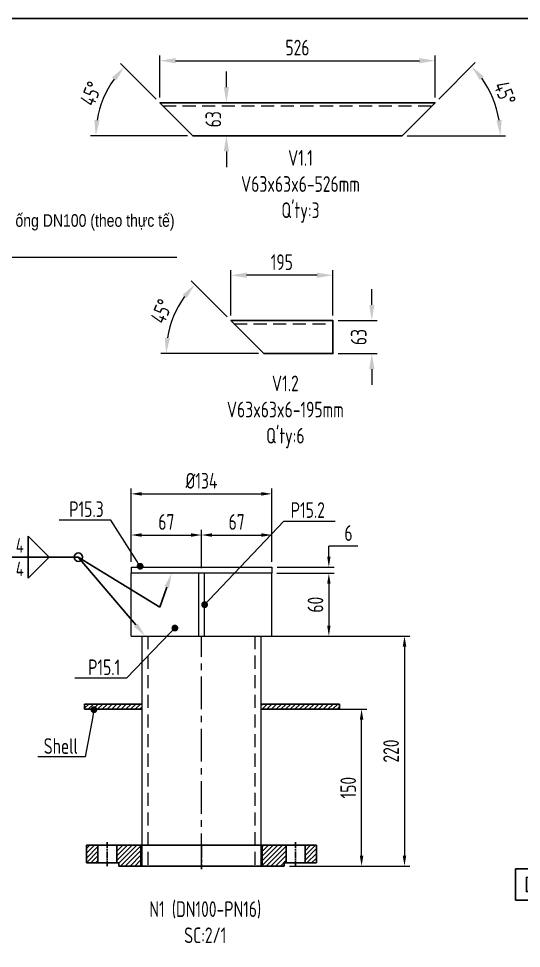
# Model space of a CAD drawing. Header units: millimetres. Extents: x -46397 to 283259, y -8690 to 23983.
# Drawn here: x 149907 to 150868, y -744 to 1034 of the extents above; entities that cross this region are included whole.
import ezdxf
from ezdxf import colors
from ezdxf.entities.mleader import LeaderData, LeaderLine
from ezdxf.math import Vec2, Vec3

# ---------------------------------------------------------------- set-up
doc = ezdxf.new("R2010")
doc.units = ezdxf.units.MM
for name, pattern in [('AM_ISO08W050', [18, 12, -1.5, 3, -1.5]), ('AM_ISO08W050x2', [9, 6, -0.75, 1.5, -0.75]), ('CENTER', [2, 1.25, -0.25, 0.25, -0.25]), ('HIDDEN', [0.375, 0.25, -0.125]), ('HIDDENX2', [0.75, 0.5, -0.25])]:
    doc.linetypes.add(name, pattern=pattern)
doc.layers.get('Defpoints').update_dxf_attribs({"lineweight": 0})
for name, color, linetype, lineweight in [('4.KICH THUOC', 3, 'Continuous', 9), ('AM_5', 3, 'Continuous', 25), ('AM_7', 4, 'AM_ISO08W050', 25), ('AM_8', 1, 'Continuous', 25), ('CHUAN NET KHUAT', 4, 'HIDDEN', 0), ('Dtext', 255, 'Continuous', 20), ('DUONGCHINH', 7, 'Continuous', 25), ('DUONGTAM', 1, 'CENTER', 0), ('PHANTOM 2', 8, 'Continuous', 0)]:
    doc.layers.add(name, color=color, linetype=linetype, lineweight=lineweight)
doc.styles.add('Arial', font='arial.ttf')
doc.styles.add('Chu va so', font='arial.ttf')
doc.styles.add('GHI CHÚ 1', font='isocp_IV25.ttf', dxfattribs={"width": 0.8})
doc.styles.get("Standard").update_dxf_attribs({"font": 'isocp.shx', "width": 0.8})
doc.styles.add('TCVN', font='arial.ttf')
doc.dimstyles.new('1-30SCALE', dxfattribs={"dimtxt": 75, "dimasz": 75, "dimexe": 37.5, "dimexo": 30, "dimgap": 30, "dimtad": 1, "dimtoh": 1, "dimdec": 0, "dimdsep": 46, "dimtxsty": 'GHI CHÚ 1', "dimcen": 0.09, "dimclrd": 256, "dimclre": 256, "dimclrt": 2, "dimadec": 0, "dimazin": 0, "dimtfac": 1, "dimtdec": 0, "dimtofl": 0, "dimtmove": 0, "dimatfit": 3, "dimfxl": 1, "dimlwd": 0, "dimlwe": 0, "dimarcsym": 0})
doc.dimstyles.new('1-30SCALE$2', dxfattribs={"dimtxt": 75, "dimasz": 75, "dimexe": 37.5, "dimexo": 30, "dimgap": 30, "dimtad": 1, "dimtoh": 1, "dimdec": 0, "dimdsep": 46, "dimtxsty": 'GHI CHÚ 1', "dimcen": 0.09, "dimclrd": 256, "dimclre": 256, "dimclrt": 2, "dimadec": 0, "dimazin": 0, "dimtfac": 1, "dimtdec": 0, "dimtofl": 0, "dimtmove": 0, "dimatfit": 3, "dimfxl": 1, "dimlwd": 0, "dimlwe": 0, "dimarcsym": 0})
pattern_1 = [(45, (-127950.4056, -6848.889), (-4.49012806, 4.49012806), [])]

# ---------------------------------------------------------------- blocks, each defined once
blk = doc.blocks.new('*U545')
h = blk.add_hatch()
h.set_pattern_fill('ANSI31', color=1)
h.paths.add_polyline_path([(-110, -37), (-99, -37), (-99, -20), (-110, -20)])
h.paths.add_polyline_path([(-70, -20), (-81, -20), (-81, -37), (-79, -37), (-79, -40), (-58, -40), (-58, -20)])
h.paths.add_polyline_path([(70, -20), (58, -20), (58, -40), (79, -40), (79, -37), (81, -37), (81, -20)])
h.paths.add_polyline_path([(110, -20), (99, -20), (99, -37), (110, -37)])
for p, q in [((-110, -37), (-110, -20)), ((-99, -20), (-110, -20)), ((-110, -20), (-110, -37)), ((-99, -37), (-99, -20)), ((-90, -20), (-99, -20)), ((-81, -20), (-90, -20)), ((-81, -37), (-81, -20)), ((-70, -20), (-81, -20)), ((-70, -20), (-58, -20)), ((-58, -20), (-58, -40)), ((-58, -20), (0, -20)), ((0, -20), (58, -20)), ((58, -20), (58, -40)), ((70, -20), (58, -20)), ((70, -20), (81, -20)), ((81, -37), (81, -20)), ((81, -20), (90, -20)), ((90, -20), (99, -20)), ((99, -37), (99, -20)), ((99, -20), (110, -20)), ((110, -37), (110, -20)), ((-110, -37), (-99, -37)), ((-99, -37), (-90, -37)), ((-90, -37), (-81, -37)), ((-81, -37), (-79, -37)), ((-79, -40), (-79, -37)), ((-58, -40), (-79, -40)), ((-58, -40), (58, -40)), ((58, -40), (79, -40)), ((79, -40), (79, -37)), ((81, -37), (79, -37)), ((81, -37), (90, -37)), ((90, -37), (99, -37)), ((110, -37), (99, -37))]:
    blk.add_line(p, q)
at = {"layer": 'AM_7', "linetype": 'AM_ISO08W050x2'}
for p, q in [((-90, -17), (-90, -40)), ((90, -17), (90, -40))]:
    blk.add_line(p, q, dxfattribs=at)
at = {"layer": 'AM_7'}
blk.add_line((0, -20), (0, -43), dxfattribs=at)
blk = doc.blocks.new('_Dot')
at = {"color": 0, "linetype": 'ByBlock', "lineweight": -2}
blk.add_line((-0.5, 0), (-1, 0), dxfattribs=at)
at = {"color": 0, "linetype": 'ByBlock', "const_width": 0.5}
blk.add_lwpolyline([(-0.25, 0, 1), (0.25, 0, 1)], format="xyb", close=True, dxfattribs=at)
blk = doc.blocks.new('*D589')
at = {"layer": 'Defpoints', "color": 0, "transparency": 16777216}
for p in [(150703, 953.8), (150177, 873.3), (150703, 873.3)]:
    blk.add_point(p, dxfattribs=at)
at = {"layer": 'PHANTOM 2', "linetype": 'Continuous', "lineweight": 0, "transparency": 16777216}
for p, q in [((150177, 883.3), (150177, 963.8)), ((150703, 883.3), (150703, 963.8)), ((150207, 953.8), (150673, 953.8))]:
    blk.add_line(p, q, dxfattribs=at)
at = {"layer": 'PHANTOM 2', "transparency": 16777216}
for points in [[(150207, 958.8), (150207, 948.8), (150177, 953.8)], [(150673, 958.8), (150673, 948.8), (150703, 953.8)]]:
    blk.add_solid(points, dxfattribs=at)
at = {"layer": 'PHANTOM 2', "color": 2, "transparency": 16777216, "insert": (150440, 978.8), "char_height": 30, "attachment_point": 5, "style": 'GHI CHÚ 1'}
blk.add_mtext('526', dxfattribs=at)
blk = doc.blocks.new('*D590')
at = {"layer": 'Defpoints', "color": 0, "transparency": 16777216}
for p in [(150177, 873.3), (150240, 810.3), (150304.1, 810.3)]:
    blk.add_point(p, dxfattribs=at)
at = {"layer": 'PHANTOM 2', "linetype": 'Continuous', "lineweight": 0, "transparency": 16777216}
for p, q in [((150304.1, 903.3), (150304.1, 933.3)), ((150187, 873.3), (150314.1, 873.3)), ((150250, 810.3), (150314.1, 810.3)), ((150304.1, 780.3), (150304.1, 750.3))]:
    blk.add_line(p, q, dxfattribs=at)
at = {"layer": 'PHANTOM 2', "transparency": 16777216}
for points in [[(150299.1, 903.3), (150309.1, 903.3), (150304.1, 873.3)], [(150299.1, 780.3), (150309.1, 780.3), (150304.1, 810.3)]]:
    blk.add_solid(points, dxfattribs=at)
at = {"layer": 'PHANTOM 2', "color": 2, "transparency": 16777216, "insert": (150279.1, 841.8), "char_height": 30, "attachment_point": 5, "rotation": 90, "style": 'GHI CHÚ 1'}
blk.add_mtext('63', dxfattribs=at)
blk = doc.blocks.new('*D591')
at = {"layer": 'Defpoints', "color": 0, "transparency": 16777216}
for p in [(150079.2, 903.1), (150177, 873.3), (150240, 810.3), (150240, 810.3), (150640, 810.3)]:
    blk.add_point(p, dxfattribs=at)
at = {"layer": 'PHANTOM 2', "linetype": 'Continuous', "lineweight": 0, "transparency": 16777216}
for p, q in [((150169.9, 880.3), (150101.6, 948.6)), ((150230, 810.3), (150044.3, 810.3))]:
    blk.add_line(p, q, dxfattribs=at)
blk.add_arc((150240, 810.3), 185.6, 144.2689, 170.7311, dxfattribs=at)
at = {"layer": 'PHANTOM 2', "transparency": 16777216}
for points in [[(150085.4, 921.9), (150093.1, 915.4), (150108.7, 941.5)], [(150061.7, 839.8), (150051.7, 840.6), (150054.3, 810.3)]]:
    blk.add_solid(points, dxfattribs=at)
at = {"layer": 'PHANTOM 2', "color": 2, "transparency": 16777216, "insert": (150045.3, 890.9), "char_height": 30, "attachment_point": 5, "rotation": 67.5, "style": 'GHI CHÚ 1'}
blk.add_mtext('45°', dxfattribs=at)
blk = doc.blocks.new('*D592')
at = {"layer": 'Defpoints', "color": 0, "transparency": 16777216}
for p in [(150703, 873.3), (150821.4, 858.9), (150240, 810.3), (150640, 810.3), (150640, 810.3)]:
    blk.add_point(p, dxfattribs=at)
at = {"layer": 'PHANTOM 2', "linetype": 'Continuous', "lineweight": 0, "transparency": 16777216}
for p, q in [((150710, 880.3), (150779.8, 950.2)), ((150650, 810.3), (150837.8, 810.3))]:
    blk.add_line(p, q, dxfattribs=at)
blk.add_arc((150640, 810.3), 187.8, 9.1602, 35.8398, dxfattribs=at)
at = {"layer": 'PHANTOM 2', "transparency": 16777216}
for points in [[(150788.4, 917), (150796, 923.5), (150772.8, 943.1)], [(150830.4, 840.6), (150820.4, 839.8), (150827.8, 810.3)]]:
    blk.add_solid(points, dxfattribs=at)
at = {"layer": 'PHANTOM 2', "color": 2, "transparency": 16777216, "insert": (150836.6, 891.7), "char_height": 30, "attachment_point": 5, "rotation": 292.5, "style": 'GHI CHÚ 1'}
blk.add_mtext('45°', dxfattribs=at)
blk = doc.blocks.new('*D593')
at = {"layer": 'Defpoints', "color": 0, "transparency": 16777216}
for p in [(150312.6, 543.4), (150312.6, 456.6), (150507.6, 456.6)]:
    blk.add_point(p, dxfattribs=at)
at = {"layer": 'PHANTOM 2', "linetype": 'Continuous', "lineweight": 0, "transparency": 16777216}
for p, q in [((150312.6, 466.6), (150312.6, 553.4)), ((150507.6, 466.6), (150507.6, 553.4)), ((150477.6, 543.4), (150342.6, 543.4))]:
    blk.add_line(p, q, dxfattribs=at)
at = {"layer": 'PHANTOM 2', "transparency": 16777216}
for points in [[(150342.6, 548.4), (150342.6, 538.4), (150312.6, 543.4)], [(150477.6, 548.4), (150477.6, 538.4), (150507.6, 543.4)]]:
    blk.add_solid(points, dxfattribs=at)
at = {"layer": 'PHANTOM 2', "color": 2, "transparency": 16777216, "insert": (150410.1, 568.4), "char_height": 30, "attachment_point": 5, "style": 'GHI CHÚ 1'}
blk.add_mtext('195', dxfattribs=at)
blk = doc.blocks.new('*D594')
at = {"layer": 'Defpoints', "color": 0, "transparency": 16777216}
for p in [(150507.6, 456.6), (150582.1, 456.6), (150507.6, 393.6)]:
    blk.add_point(p, dxfattribs=at)
at = {"layer": 'PHANTOM 2', "linetype": 'Continuous', "lineweight": 0, "transparency": 16777216}
for p, q in [((150582.1, 486.6), (150582.1, 516.6)), ((150517.6, 456.6), (150592.1, 456.6)), ((150517.6, 393.6), (150592.1, 393.6)), ((150582.1, 363.6), (150582.1, 333.6))]:
    blk.add_line(p, q, dxfattribs=at)
at = {"layer": 'PHANTOM 2', "transparency": 16777216}
for points in [[(150577.1, 486.6), (150587.1, 486.6), (150582.1, 456.6)], [(150577.1, 363.6), (150587.1, 363.6), (150582.1, 393.6)]]:
    blk.add_solid(points, dxfattribs=at)
at = {"layer": 'PHANTOM 2', "color": 2, "transparency": 16777216, "insert": (150557.1, 425.1), "char_height": 30, "attachment_point": 5, "rotation": 90, "style": 'GHI CHÚ 1'}
blk.add_mtext('63', dxfattribs=at)
blk = doc.blocks.new('*D595')
at = {"layer": 'Defpoints', "color": 0, "transparency": 16777216}
for p in [(150213.9, 487), (150312.6, 456.6), (150375.6, 393.6), (150375.6, 393.6), (150507.6, 393.6)]:
    blk.add_point(p, dxfattribs=at)
at = {"layer": 'PHANTOM 2', "linetype": 'Continuous', "lineweight": 0, "transparency": 16777216}
for p, q in [((150305.6, 463.7), (150236.5, 532.7)), ((150365.6, 393.6), (150178.9, 393.6))]:
    blk.add_line(p, q, dxfattribs=at)
blk.add_arc((150375.6, 393.6), 186.7, 144.216, 170.784, dxfattribs=at)
at = {"layer": 'PHANTOM 2', "transparency": 16777216}
for points in [[(150220.4, 506), (150228, 499.5), (150243.6, 525.6)], [(150196.3, 423.1), (150186.3, 423.9), (150188.9, 393.6)]]:
    blk.add_solid(points, dxfattribs=at)
at = {"layer": 'PHANTOM 2', "color": 2, "transparency": 16777216, "insert": (150180, 474.6), "char_height": 30, "attachment_point": 5, "rotation": 67.5, "style": 'GHI CHÚ 1'}
blk.add_mtext('45°', dxfattribs=at)
blk = doc.blocks.new('*D596')
at = {"layer": 'Defpoints', "color": 0, "transparency": 16777216}
for p in [(150392.7, -286.8, -3), (150562.6, -286.8), (150414.5, -586.8, -3)]:
    blk.add_point(p, dxfattribs=at)
at = {"layer": 'PHANTOM 2', "linetype": 'Continuous', "lineweight": 0, "transparency": 16777216}
for p, q in [((150402.7, -286.8), (150572.6, -286.8)), ((150562.6, -566.8), (150562.6, -306.8)), ((150424.5, -586.8), (150572.6, -586.8))]:
    blk.add_line(p, q, dxfattribs=at)
at = {"layer": 'PHANTOM 2', "transparency": 16777216}
for points in [[(150559.2, -306.8), (150565.9, -306.8), (150562.6, -286.8)], [(150559.2, -566.8), (150565.9, -566.8), (150562.6, -586.8)]]:
    blk.add_solid(points, dxfattribs=at)
at = {"layer": 'PHANTOM 2', "color": 2, "transparency": 16777216, "insert": (150537, -436.8), "char_height": 30, "attachment_point": 5, "rotation": 90, "style": 'GHI CHÚ 1'}
blk.add_mtext('150', dxfattribs=at)
blk = doc.blocks.new('*D597')
at = {"layer": 'Defpoints', "color": 0, "transparency": 16777216}
for p in [(150370.8, -146.8, -3), (150414.5, -586.8, -3), (150644.6, -586.8)]:
    blk.add_point(p, dxfattribs=at)
at = {"layer": 'PHANTOM 2', "linetype": 'Continuous', "lineweight": 0, "transparency": 16777216}
for p, q in [((150380.8, -146.8), (150654.6, -146.8)), ((150644.6, -166.8), (150644.6, -566.8)), ((150424.5, -586.8), (150654.6, -586.8))]:
    blk.add_line(p, q, dxfattribs=at)
at = {"layer": 'PHANTOM 2', "transparency": 16777216}
for points in [[(150641.2, -166.8), (150647.9, -166.8), (150644.6, -146.8)], [(150641.2, -566.8), (150647.9, -566.8), (150644.6, -586.8)]]:
    blk.add_solid(points, dxfattribs=at)
at = {"layer": 'PHANTOM 2', "color": 2, "transparency": 16777216, "insert": (150619, -366.8), "char_height": 30, "attachment_point": 5, "rotation": 90, "style": 'GHI CHÚ 1'}
blk.add_mtext('220', dxfattribs=at)
blk = doc.blocks.new('*D598')
at = {"layer": 'Defpoints', "color": 0, "transparency": 16777216}
for p in [(150390.8, -26.8, -3), (150390.8, -146.8, -3), (150500, -146.8)]:
    blk.add_point(p, dxfattribs=at)
at = {"layer": 'PHANTOM 2', "linetype": 'Continuous', "lineweight": 0, "transparency": 16777216}
for p, q in [((150400.8, -26.8), (150510, -26.8)), ((150500, -46.8), (150500, -126.8)), ((150400.8, -146.8), (150510, -146.8))]:
    blk.add_line(p, q, dxfattribs=at)
at = {"layer": 'PHANTOM 2', "transparency": 16777216}
for points in [[(150496.7, -46.8), (150503.3, -46.8), (150500, -26.8)], [(150496.7, -126.8), (150503.3, -126.8), (150500, -146.8)]]:
    blk.add_solid(points, dxfattribs=at)
at = {"layer": 'PHANTOM 2', "color": 2, "transparency": 16777216, "insert": (150474.4, -86.8), "char_height": 30, "attachment_point": 5, "rotation": 90, "style": 'GHI CHÚ 1'}
blk.add_mtext('60', dxfattribs=at)
blk = doc.blocks.new('*D599')
at = {"layer": 'Defpoints', "color": 0, "transparency": 16777216}
for p in [(150390.9, 125.2), (150122.1, -14.8, -3), (150390.9, -14.8, -3)]:
    blk.add_point(p, dxfattribs=at)
at = {"layer": 'PHANTOM 2', "linetype": 'Continuous', "lineweight": 0, "transparency": 16777216}
for p, q in [((150122.1, -4.8), (150122.1, 135.2)), ((150142.1, 125.2), (150370.9, 125.2)), ((150390.9, -4.8), (150390.9, 135.2))]:
    blk.add_line(p, q, dxfattribs=at)
at = {"layer": 'PHANTOM 2', "transparency": 16777216}
for points in [[(150142.1, 128.5), (150142.1, 121.8), (150122.1, 125.2)], [(150370.9, 128.5), (150370.9, 121.8), (150390.9, 125.2)]]:
    blk.add_solid(points, dxfattribs=at)
at = {"layer": 'PHANTOM 2', "color": 2, "transparency": 16777216, "insert": (150256.5, 150.2), "char_height": 30, "attachment_point": 5, "style": 'GHI CHÚ 1'}
blk.add_mtext('%%C134', dxfattribs=at)
blk = doc.blocks.new('*D600')
at = {"layer": 'Defpoints', "color": 0, "transparency": 16777216}
for p in [(150256.5, 46.5), (150122.1, -14.8, -3), (150256.5, -26.8, -3)]:
    blk.add_point(p, dxfattribs=at)
at = {"layer": 'PHANTOM 2', "linetype": 'Continuous', "lineweight": 0, "transparency": 16777216}
for p, q in [((150122.1, -4.8), (150122.1, 56.5)), ((150256.5, -16.8), (150256.5, 56.5)), ((150142.1, 46.5), (150236.5, 46.5))]:
    blk.add_line(p, q, dxfattribs=at)
at = {"layer": 'PHANTOM 2', "transparency": 16777216}
for points in [[(150142.1, 49.8), (150142.1, 43.1), (150122.1, 46.5)], [(150236.5, 49.8), (150236.5, 43.1), (150256.5, 46.5)]]:
    blk.add_solid(points, dxfattribs=at)
at = {"layer": 'PHANTOM 2', "color": 2, "transparency": 16777216, "insert": (150189.3, 71.5), "char_height": 30, "attachment_point": 5, "style": 'GHI CHÚ 1'}
blk.add_mtext('67', dxfattribs=at)
blk = doc.blocks.new('*D601')
at = {"layer": 'Defpoints', "color": 0, "transparency": 16777216}
for p in [(150390.9, 46.5), (150390.9, -14.8, -3), (150256.5, -26.8, -3)]:
    blk.add_point(p, dxfattribs=at)
at = {"layer": 'PHANTOM 2', "linetype": 'Continuous', "lineweight": 0, "transparency": 16777216}
for p, q in [((150256.5, -16.8), (150256.5, 56.5)), ((150390.9, -4.8), (150390.9, 56.5)), ((150276.5, 46.5), (150370.9, 46.5))]:
    blk.add_line(p, q, dxfattribs=at)
at = {"layer": 'PHANTOM 2', "transparency": 16777216}
for points in [[(150276.5, 49.8), (150276.5, 43.1), (150256.5, 46.5)], [(150370.9, 49.8), (150370.9, 43.1), (150390.9, 46.5)]]:
    blk.add_solid(points, dxfattribs=at)
at = {"layer": 'PHANTOM 2', "color": 2, "transparency": 16777216, "insert": (150323.7, 71.5), "char_height": 30, "attachment_point": 5, "style": 'GHI CHÚ 1'}
blk.add_mtext('67', dxfattribs=at)
blk = doc.blocks.new('*D602')
at = {"layer": 'Defpoints', "color": 0, "transparency": 16777216}
for p in [(150390.9, -14.8, -3), (150390.8, -26.8, -3), (150500, -26.8)]:
    blk.add_point(p, dxfattribs=at)
at = {"layer": 'PHANTOM 2', "linetype": 'Continuous', "lineweight": 0, "transparency": 16777216}
for p, q in [((150500, 5.2), (150500, 25.2)), ((150555.3, 25.2), (150500, 25.2)), ((150400.9, -14.8), (150510, -14.8)), ((150400.8, -26.8), (150510, -26.8)), ((150500, -46.8), (150500, -66.8))]:
    blk.add_line(p, q, dxfattribs=at)
at = {"layer": 'PHANTOM 2', "transparency": 16777216}
for points in [[(150496.7, 5.2), (150503.3, 5.2), (150500, -14.8)], [(150496.7, -46.8), (150503.3, -46.8), (150500, -26.8)]]:
    blk.add_solid(points, dxfattribs=at)
at = {"layer": 'PHANTOM 2', "color": 2, "transparency": 16777216, "insert": (150537.6, 50.2), "char_height": 30, "attachment_point": 5, "style": 'GHI CHÚ 1'}
blk.add_mtext('6', dxfattribs=at)
blk = doc.blocks.new('*S1158')
at = {"layer": 'AM_5'}
for p, q in [((137763.1, 4.1, -3), (137723.1, 44.1, -3)), ((137763.1, 4.1, -3), (137723.1, -35.9, -3)), ((137907.1, 4.1, -3), (137763.1, 4.1, -3)), ((137907.1, 4.1, -3), (138062.8, -91.3, -3)), ((137907.1, 4.1, -3), (138016.9, -125.4, -3)), ((138062.8, -91.3, -3), (138076.3, -53.2, -3))]:
    blk.add_line(p, q, dxfattribs=at)
at = {"layer": 'AM_5', "color": 2}
for p, q in [((137851.1, 4.1, -3), (137811.1, 44.1, -3)), ((137811.1, 44.1, -3), (137811.1, 4.1, -3)), ((137811.1, 4.1, -3), (137851.1, 4.1, -3)), ((137811.1, 4.1, -3), (137851.1, 4.1, -3)), ((137851.1, 4.1, -3), (137811.1, -35.9, -3)), ((137811.1, -35.9, -3), (137811.1, 4.1, -3))]:
    blk.add_line(p, q, dxfattribs=at)
blk.add_circle((137907.1, 4.1, -3), 7.98, dxfattribs=at)
at = {"layer": 'AM_5', "linetype": 'Continuous'}
for points in [[(138080.7, -54.7, -3), (138071.9, -51.6, -3), (138085.7, -26.8, -3)], [(138013.4, -128.4, -3), (138020.5, -122.4, -3), (138035, -146.8, -3)]]:
    blk.add_trace(points, dxfattribs=at)
at = {"layer": 'AM_5', "color": 2, "char_height": 28}
for s, insert, attachment_point in [('4', (137802.7, 12.5, -3), 9), ('TYP', (137714.7, 4.1, -3), 6), ('4', (137802.7, -4.3, -3), 3)]:
    blk.add_mtext(s, dxfattribs=dict(at, insert=insert, attachment_point=attachment_point))
blk = doc.blocks.new('*U1841')
at = {"lineweight": 25}
for points in [[(0, 0), (4935.3, 0), (4935.3, 3232.9), (0, 3232.9)], [(0, 0), (3731.6, 0), (3731.6, 3232.9), (0, 3232.9)]]:
    blk.add_lwpolyline(points, close=True, dxfattribs=at)
at = {"layer": 'Dtext', "ltscale": 0.1}
for tag, p, height, style in [('REV_3', (3763.4, 1214.3), 21.5, 'TCVN'), ('FOR_APPROVAL3', (3978.4, 1212.8, -0.2), 25.8, 'TCVN'), ('REV_2', (3763.4, 1134), 21.5, 'TCVN'), ('FOR_APPROVAL2', (3978.4, 1132.5, -0.2), 25.8, 'TCVN'), ('FOR_APPROVAL1', (3978.4, 1052.3, -0.2), 25.8, 'TCVN'), ('REV_1', (3763.4, 1053.8), 21.5, 'TCVN'), ('NGUOI_VE', (4207.4, 972.4, -0.2), 25.8, 'TCVN'), ('NGUOI_KIEM_2', (4435.3, 972.4, -0.2), 25.8, 'TCVN'), ('NGUOI_DUYET', (4710.7, 972.4, -0.2), 25.8, 'TCVN'), ('REV_0', (3763.4, 973.5), 21.5, 'TCVN'), ('1.1_A4', (4724.5, 49, -0.2), 25.8, 'Chu va so'), ('A4_A4', (4810.3, 49, -0.2), 25.8, 'Chu va so'), ('REV.', (4881, 49, -0.2), 25.8, 'Chu va so')]:
    blk.add_attdef(tag, p, '', height=height, dxfattribs=dict(at, style=style))
for tag, p, height, style, width in [('NGAY_REV03', (3817.9, 1212.8, -0.2), 22.4, 'TCVN', 0.95), ('NGAY_REV02', (3817.9, 1132.5, -0.2), 22.4, 'TCVN', 0.95), ('NGAY_REV01', (3817.9, 1052.3, -0.2), 22.4, 'TCVN', 0.95), ('NGAY_REV0', (3817.9, 972, -0.2), 22.4, 'TCVN', 0.95), ('DWD.NO', (3815.9, 20.9, -0.2), 34.4, 'Chu va so', 0.85)]:
    blk.add_attdef(tag, p, '', height=height, dxfattribs=dict(at, style=style, width=width))
at = {"layer": 'Dtext', "lineweight": 25, "ltscale": 0.1, "style": 'Chu va so'}
for tag, p, height in [('PROJECT_CODE', (4064.5, 404.1), 51.6), ('TITLE1', (3841, 308.2, -0.2), 34.4), ('TITLE2', (3841, 227.3, -0.2), 34.4), ('TITLE3', (3841, 147.1, -0.2), 34.4)]:
    blk.add_attdef(tag, p, '', height=height, dxfattribs=at)

msp = doc.modelspace()

# ---------------------------------------------------------------- hatches: boundary and pattern name
at = {"layer": 'AM_8'}
h = msp.add_hatch(dxfattribs=at)
h.set_pattern_fill('ANSI31', color=256, scale=2, style=0)
h.set_pattern_definition(pattern_1)
h.paths.add_polyline_path([(150032.69, -286.78), (150142.17, -286.78), (150142.17, -276.78), (150032.69, -276.78)])
h = msp.add_hatch(dxfattribs=at)
h.set_pattern_fill('ANSI31', color=256, scale=2, style=0)
h.set_pattern_definition(pattern_1)
h.paths.add_polyline_path([(150370.77, -286.78), (150520.33, -286.78), (150520.33, -276.78), (150370.77, -276.78)])

# ---------------------------------------------------------------- linework, layer by layer
at = {"color": 2, "linetype": 'Continuous', "lineweight": 0, "ltscale": 10, "extrusion": (-2.22045e-16, 1, 0)}
for p, q in [((150122.08, -14.78, -3), (150390.87, -14.78, -3)), ((150122.08, -14.78, -3), (150122.08, -26.78, -3)), ((150390.87, -14.78, -3), (150390.87, -26.78, -3)), ((150390.87, -26.78, -3), (150122.08, -26.78, -3)), ((150122.17, -146.78, -3), (150122.17, -26.78, -3)), ((150250.47, -26.78, -3), (150250.47, -146.78, -3)), ((150262.47, -146.78, -3), (150262.47, -26.78, -3)), ((150390.77, -146.78, -3), (150390.77, -26.78, -3)), ((150122.17, -146.78, -3), (150390.77, -146.78, -3))]:
    msp.add_line(p, q, dxfattribs=at)
at = {"color": 1, "linetype": 'HIDDENX2', "lineweight": 0, "ltscale": 50, "extrusion": (-2.22045e-16, 1, 0)}
for p, q in [((150154.21, -146.78, -3), (150154.21, -586.78, -3)), ((150358.73, -146.78, -3), (150358.73, -586.78, -3))]:
    msp.add_line(p, q, dxfattribs=at)
at = {"color": 2, "linetype": 'Continuous', "lineweight": 0, "ltscale": 10}
msp.add_polyline3d([(150142.17, -146.78, -3), (150142.17, -586.78, -3), (150370.77, -586.78, -3), (150370.77, -146.78, -3)], dxfattribs=at)
at = {"layer": 'CHUAN NET KHUAT', "ltscale": 100}
for points in [[(150182.95, 867.26), (150696.95, 867.26)], [(150318.63, 450.61), (150507.63, 450.61)]]:
    msp.add_lwpolyline(points, dxfattribs=at)
at = {"layer": 'DUONGCHINH', "color": 2, "ltscale": 10, "extrusion": (2.28848e-17, 1, 0)}
for p, q in [((150032.69, -276.78, -3), (150142.17, -276.78, -3)), ((150370.77, -276.78, -3), (150520.33, -276.78, -3)), ((150032.69, -286.78, -3), (150142.17, -286.78, -3)), ((150370.77, -286.78, -3), (150520.33, -286.78, -3))]:
    msp.add_line(p, q, dxfattribs=at)
at = {"layer": 'DUONGCHINH', "color": 2, "ltscale": 10}
for p, q in [((150032.69, -276.78, -3), (150032.69, -286.78, -3)), ((150520.33, -276.78, -3), (150520.33, -286.78, -3))]:
    msp.add_line(p, q, dxfattribs=at)
at = {"layer": 'DUONGCHINH'}
for points in [[(150239.95, 810.26), (150176.95, 873.26), (150702.95, 873.26), (150639.95, 810.26)], [(150375.63, 393.61), (150507.63, 393.61), (150507.63, 456.61), (150312.63, 456.61)]]:
    msp.add_lwpolyline(points, close=True, dxfattribs=at)
at = {"layer": 'DUONGTAM', "ltscale": 50}
msp.add_line((150256.47, -586.78, -3), (150256.47, -146.78, -3), dxfattribs=at)

# ---------------------------------------------------------------- block references
at = {"extrusion": (0, 0, -1), "xscale": -2, "yscale": 2, "zscale": -2}
msp.add_blockref('*U545', (-150256.47, -506.78, 3), dxfattribs=at)
at = {"layer": 'AM_5'}
msp.add_blockref('*S1158', (12113.89, 0), dxfattribs=at)

# ---------------------------------------------------------------- texts
at = {"color": 3, "char_height": 30, "attachment_point": 1}
for s, width, heights, insert in [("\\A1;\\pxqc;V1.1\\PV63x63x6-526mm\\PQ'ty:3", 348.9024, [0], (150271.26, 782.87)), ("\\A1;\\pxqc;V1.2\\PV63x63x6-195mm\\PQ'ty:6", 348.9024, [0], (150242.35, 351.51)), ('\\A1;\\pxqc;N1 (DN100-PN16)\\PSC:2/1', 372.5746, [105.16], (150077.44, -654.2))]:
    msp.add_mtext_dynamic_manual_height_columns(s, width=width, gutter_width=37.5, heights=heights, dxfattribs=dict(at, insert=insert))
at = {"color": 3, "insert": (150871.62, -607, 0.25), "char_height": 30, "attachment_point": 1, "style": 'Arial', "bg_fill": 16, "box_fill_scale": 1.5, "bg_fill_color": 256, "bg_fill_transparency": 0}
msp.add_mtext_dynamic_manual_height_columns('\\pxqc;{\\Fisocp|c0;DETAIL IV}', width=169.8, gutter_width=12.5, heights=[0], dxfattribs=at)

# ---------------------------------------------------------------- dimensions: what is measured, and where the dimension line sits
at = {"layer": 'PHANTOM 2'}
for base, p1, p2, override, picture, middle in [((150702.95, 953.83), (150176.95, 873.26), (150702.95, 873.26), {"dimtxt": 30, "dimasz": 30, "dimexe": 10, "dimexo": 10, "dimgap": 10, "dimtmove": 1}, '*D589', (150439.95, 978.83)), ((150312.63, 543.41), (150507.63, 456.61), (150312.63, 456.61), {"dimtxt": 30, "dimasz": 30, "dimexe": 10, "dimexo": 10, "dimgap": 10, "dimtmove": 1}, '*D593', (150410.13, 568.41)), ((150256.47, 46.47), (150122.08, -14.78, -3), (150256.47, -26.78, -3), {"dimtxt": 30, "dimasz": 20, "dimexe": 10, "dimexo": 10, "dimgap": 10, "dimlfac": 0.5, "dimtmove": 1}, '*D600', (150189.28, 71.47)), ((150390.87, 46.47), (150256.47, -26.78, -3), (150390.87, -14.78, -3), {"dimtxt": 30, "dimasz": 20, "dimexe": 10, "dimexo": 10, "dimgap": 10, "dimlfac": 0.5, "dimtmove": 1}, '*D601', (150323.67, 71.47))]:
    dim = msp.add_linear_dim(base=base, p1=p1, p2=p2, dimstyle='1-30SCALE', override=override, dxfattribs=at)
    dim.commit()
    dim.dimension.update_dxf_attribs({"geometry": picture, "text_midpoint": middle})
for base, line1, line2, picture, middle in [((150079.17, 903.09), ((150639.95, 810.26), (150239.95, 810.26)), ((150239.95, 810.26), (150176.95, 873.26)), '*D591', (150045.34, 890.87)), ((150821.4, 858.88), ((150639.95, 810.26), (150239.95, 810.26)), ((150702.95, 873.26), (150639.95, 810.26)), '*D592', (150836.59, 891.71)), ((150213.94, 486.96), ((150375.63, 393.61), (150507.63, 393.61)), ((150312.63, 456.61), (150375.63, 393.61)), '*D595', (150180.04, 474.63))]:
    dim = msp.add_angular_dim_2l(base=base, line1=line1, line2=line2, dimstyle='1-30SCALE$2', override={"dimtxt": 30, "dimasz": 30, "dimexe": 10, "dimexo": 10, "dimgap": 10, "dimtmove": 1}, dxfattribs=at)
    dim.commit()
    dim.dimension.update_dxf_attribs({"geometry": picture, "text_midpoint": middle})
for base, p1, p2, override, picture, middle in [((150304.05, 810.26), (150176.95, 873.26), (150239.95, 810.26), {"dimtxt": 30, "dimasz": 30, "dimexe": 10, "dimexo": 10, "dimgap": 10, "dimtmove": 1}, '*D590', (150279.05, 841.76)), ((150582.07, 456.61), (150507.63, 393.61), (150507.63, 456.61), {"dimtxt": 30, "dimasz": 30, "dimexe": 10, "dimexo": 10, "dimgap": 10, "dimtmove": 1}, '*D594', (150557.07, 425.11)), ((150500, -146.78), (150390.77, -26.78, -3), (150390.77, -146.78, -3), {"dimtxt": 30, "dimasz": 20, "dimexe": 10, "dimexo": 10, "dimgap": 10, "dimlfac": 0.5, "dimtmove": 1}, '*D598', (150474.36, -86.78)), ((150644.55, -586.78), (150370.77, -146.78, -3), (150414.47, -586.78, -3), {"dimtxt": 30, "dimasz": 20, "dimexe": 10, "dimexo": 10, "dimgap": 10, "dimlfac": 0.5, "dimtmove": 1}, '*D597', (150618.96, -366.78)), ((150562.57, -286.78), (150414.47, -586.78, -3), (150392.67, -286.78, -3), {"dimtxt": 30, "dimasz": 20, "dimexe": 10, "dimexo": 10, "dimgap": 10, "dimlfac": 0.5, "dimtmove": 1}, '*D596', (150536.98, -436.78))]:
    dim = msp.add_linear_dim(base=base, p1=p1, p2=p2, angle=90, dimstyle='1-30SCALE', override=override, dxfattribs=at)
    dim.commit()
    dim.dimension.update_dxf_attribs({"geometry": picture, "text_midpoint": middle})
dim = msp.add_linear_dim(base=(150390.87, 125.17), p1=(150122.08, -14.78, -3), p2=(150390.87, -14.78, -3), text='%%C<>', dimstyle='1-30SCALE', override={"dimtxt": 30, "dimasz": 20, "dimexe": 10, "dimexo": 10, "dimgap": 10, "dimlfac": 0.5, "dimtmove": 1}, dxfattribs=at)
dim.commit()
dim.dimension.update_dxf_attribs({"geometry": '*D599', "text_midpoint": (150256.47, 150.17)})
dim = msp.add_linear_dim(base=(150500, -26.78), p1=(150390.87, -14.78, -3), p2=(150390.77, -26.78, -3), angle=90, dimstyle='1-30SCALE', override={"dimtxt": 30, "dimasz": 20, "dimexe": 10, "dimexo": 10, "dimgap": 10, "dimlfac": 0.5, "dimtmove": 1}, dxfattribs=at)
dim.commit()
dim.dimension.update_dxf_attribs({"geometry": '*D602', "text_midpoint": (150507.31, 6.17), "dimtype": 160})

# ---------------------------------------------------------------- leaders
at = {"color": 3, "ltscale": 5}
ml = msp.add_multileader_mtext('Standard', dxfattribs=at)
ml.set_content('{\\fArial|b0|i0|c0|p34;Khoan lỗ %%C10 cho cùm ống DN200 (theo thực tế)}', color=3)
ml.set_leader_properties(lineweight=9)
ml.set_arrow_properties(name='DOT')
ml.build(insert=Vec2(0, 0))
ml.multileader.update_dxf_attribs({"has_dogleg": 0, "text_left_attachment_type": 5, "text_right_attachment_type": 6, "dogleg_length": 0.1, "arrow_head_size": 17.4, "scale": 300})
ctx = ml.context
ctx.base_point, ctx.scale, ctx.char_height, ctx.arrow_head_size, ctx.landing_gap_size, ctx.plane_origin = Vec3(148509.96, 665.28), 300, 24, 17.4, 18, Vec3(149312.43, -378.76)
ctx.left_attachment, ctx.right_attachment = 5, 6
notes = []
notes.append((ctx, [(0, (1, 1, 0), (148878.33, 716.29), (-1, 0), 30, [(0, [(149054.42, 441.35)], 0, [])])]))
ctx.mtext.insert, ctx.mtext.width, ctx.mtext.flow_direction = Vec3(148527.96, 747.35), 309.9931, 5
ml = msp.add_multileader_mtext('Standard', dxfattribs=at)
ml.set_content('{\\fArial|b0|i0|c0|p34;Khoan lỗ %%C10 cho cùm ống DN100 (theo thực tế)}', color=3)
ml.set_leader_properties(lineweight=9)
ml.set_arrow_properties(name='DOT')
ml.build(insert=Vec2(0, 0))
ml.multileader.update_dxf_attribs({"has_dogleg": 0, "text_left_attachment_type": 5, "text_right_attachment_type": 6, "dogleg_length": 0.1, "arrow_head_size": 17.4, "scale": 300})
ctx = ml.context
ctx.base_point, ctx.scale, ctx.char_height, ctx.arrow_head_size, ctx.landing_gap_size, ctx.plane_origin = Vec3(149602.55, 578.05), 300, 24, 17.4, 18, Vec3(149253.66, -389.59)
ctx.left_attachment, ctx.right_attachment = 5, 6
notes.append((ctx, [(0, (1, 1, 0), (149572.55, 578.05), (1, 0), 30, [(0, [(149511.66, 430.53)], 0, [])])]))
ctx.mtext.insert, ctx.mtext.width, ctx.mtext.flow_direction = Vec3(149620.55, 660.13), 306.4046, 5
at = {"layer": '4.KICH THUOC', "ltscale": 5}
ml = msp.add_multileader_mtext('Standard', dxfattribs=at)
ml.set_content('P15.3', color=256)
ml.set_leader_properties(lineweight=9)
ml.set_arrow_properties(name='DOT')
ml.build(insert=Vec2(0, 0))
ml.multileader.update_dxf_attribs({"has_dogleg": 0, "text_left_attachment_type": 5, "text_right_attachment_type": 6, "dogleg_length": 0.1, "arrow_head_size": 13.05, "scale": 300})
ctx = ml.context
ctx.base_point, ctx.scale, ctx.char_height, ctx.arrow_head_size, ctx.landing_gap_size, ctx.plane_origin = Vec3(149990.21, 74.91, 2279.64), 300, 30, 13.05, 13.5, Vec3(150438.42, -193.34, 2279.64)
ctx.left_attachment, ctx.right_attachment = 5, 6
notes.append((ctx, [(0, (1, 1, 0), (150113.01, 74.91, 2279.64), (-1, 0), 30, [(0, [(150139.23, -13.31, 2279.64)], 0, [])])]))
ctx.mtext.insert, ctx.mtext.flow_direction = Vec3(150003.71, 110.91, 2279.64), 5
ml = msp.add_multileader_mtext('Standard', dxfattribs=at)
ml.set_content('P15.2', color=256)
ml.set_leader_properties(lineweight=9)
ml.set_arrow_properties(name='DOT')
ml.build(insert=Vec2(0, 0))
ml.multileader.update_dxf_attribs({"has_dogleg": 0, "text_left_attachment_type": 5, "text_right_attachment_type": 6, "dogleg_length": 0.1, "arrow_head_size": 13.05, "scale": 300})
ctx = ml.context
ctx.base_point, ctx.scale, ctx.char_height, ctx.arrow_head_size, ctx.landing_gap_size, ctx.plane_origin = Vec3(150413.66, 73.26, 2279.64), 300, 30, 13.05, 13.5, Vec3(150892.59, -144.53, 2279.64)
ctx.left_attachment, ctx.right_attachment = 5, 6
notes.append((ctx, [(1, (1, 1, 0), (150383.66, 73.26, 2279.64), (1, 0), 30, [(0, [(150262.47, -86.78, 2279.64)], 0, [])])]))
ctx.mtext.insert, ctx.mtext.flow_direction = Vec3(150427.16, 109.26, 2279.64), 5
ml = msp.add_multileader_mtext('Standard', dxfattribs=at)
ml.set_content('P15.1', color=256)
ml.set_leader_properties(lineweight=9)
ml.set_arrow_properties(name='DOT')
ml.build(insert=Vec2(0, 0))
ml.multileader.update_dxf_attribs({"has_dogleg": 0, "text_left_attachment_type": 5, "text_right_attachment_type": 6, "dogleg_length": 0.1, "arrow_head_size": 13.05, "scale": 300})
ctx = ml.context
ctx.base_point, ctx.scale, ctx.char_height, ctx.arrow_head_size, ctx.landing_gap_size, ctx.plane_origin = Vec3(150026.31, -227.61, 2279.64), 300, 30, 13.05, 13.5, Vec3(150438.42, -194.8, 2279.64)
ctx.left_attachment, ctx.right_attachment = 5, 6
notes.append((ctx, [(0, (1, 1, 0), (150143.31, -227.61, 2279.64), (-1, 0), 30, [(0, [(150205.67, -131.53, 2279.64)], 0, [])])]))
ctx.mtext.insert, ctx.mtext.flow_direction = Vec3(150039.81, -191.61, 2279.64), 5
ml = msp.add_multileader_mtext('Standard', dxfattribs=at)
ml.set_content('Shell', color=256)
ml.set_leader_properties(lineweight=9)
ml.set_arrow_properties(name='DOT')
ml.build(insert=Vec2(0, 0))
ml.multileader.update_dxf_attribs({"has_dogleg": 0, "text_left_attachment_type": 5, "text_right_attachment_type": 6, "dogleg_length": 0.1, "arrow_head_size": 13.05, "scale": 300})
ctx = ml.context
ctx.base_point, ctx.scale, ctx.char_height, ctx.arrow_head_size, ctx.landing_gap_size, ctx.plane_origin = Vec3(149941.38, -378.15, 2279.64), 300, 30, 13.05, 13.5, Vec3(150345.96, -471.16, 2279.64)
ctx.left_attachment, ctx.right_attachment = 5, 6
notes.append((ctx, [(0, (1, 1, 0), (150064.13, -378.15, 2279.64), (-1, 0), 30, [(0, [(150050.84, -287.72, 2279.64)], 0, [])])]))
ctx.mtext.insert, ctx.mtext.flow_direction = Vec3(149954.88, -342.15, 2279.64), 5
for ctx, leaders in notes:
    for number, flags, end, landing, length, lines in leaders:
        leader = LeaderData()
        leader.index, (leader.has_last_leader_line, leader.has_dogleg_vector, leader.attachment_direction) = number, flags
        leader.last_leader_point, leader.dogleg_vector, leader.dogleg_length = Vec3(end), Vec3(landing), length
        for number, points, colour, breaks in lines:
            line = LeaderLine()
            line.index, line.vertices, line.color, line.breaks = number, Vec3.list(points), colors.encode_raw_color(colour), breaks
            leader.lines.append(line)
        ctx.leaders.append(leader)

# ---------------------------------------------------------------- next in the draw order: block references
at = {"xscale": 0.9084576280678549, "yscale": 0.9084576280678549, "zscale": 0.9084576280678549}
msp.add_blockref('*U1841', (148475.24, -1902.62), dxfattribs=at)

doc.saveas('drawing.dxf')
